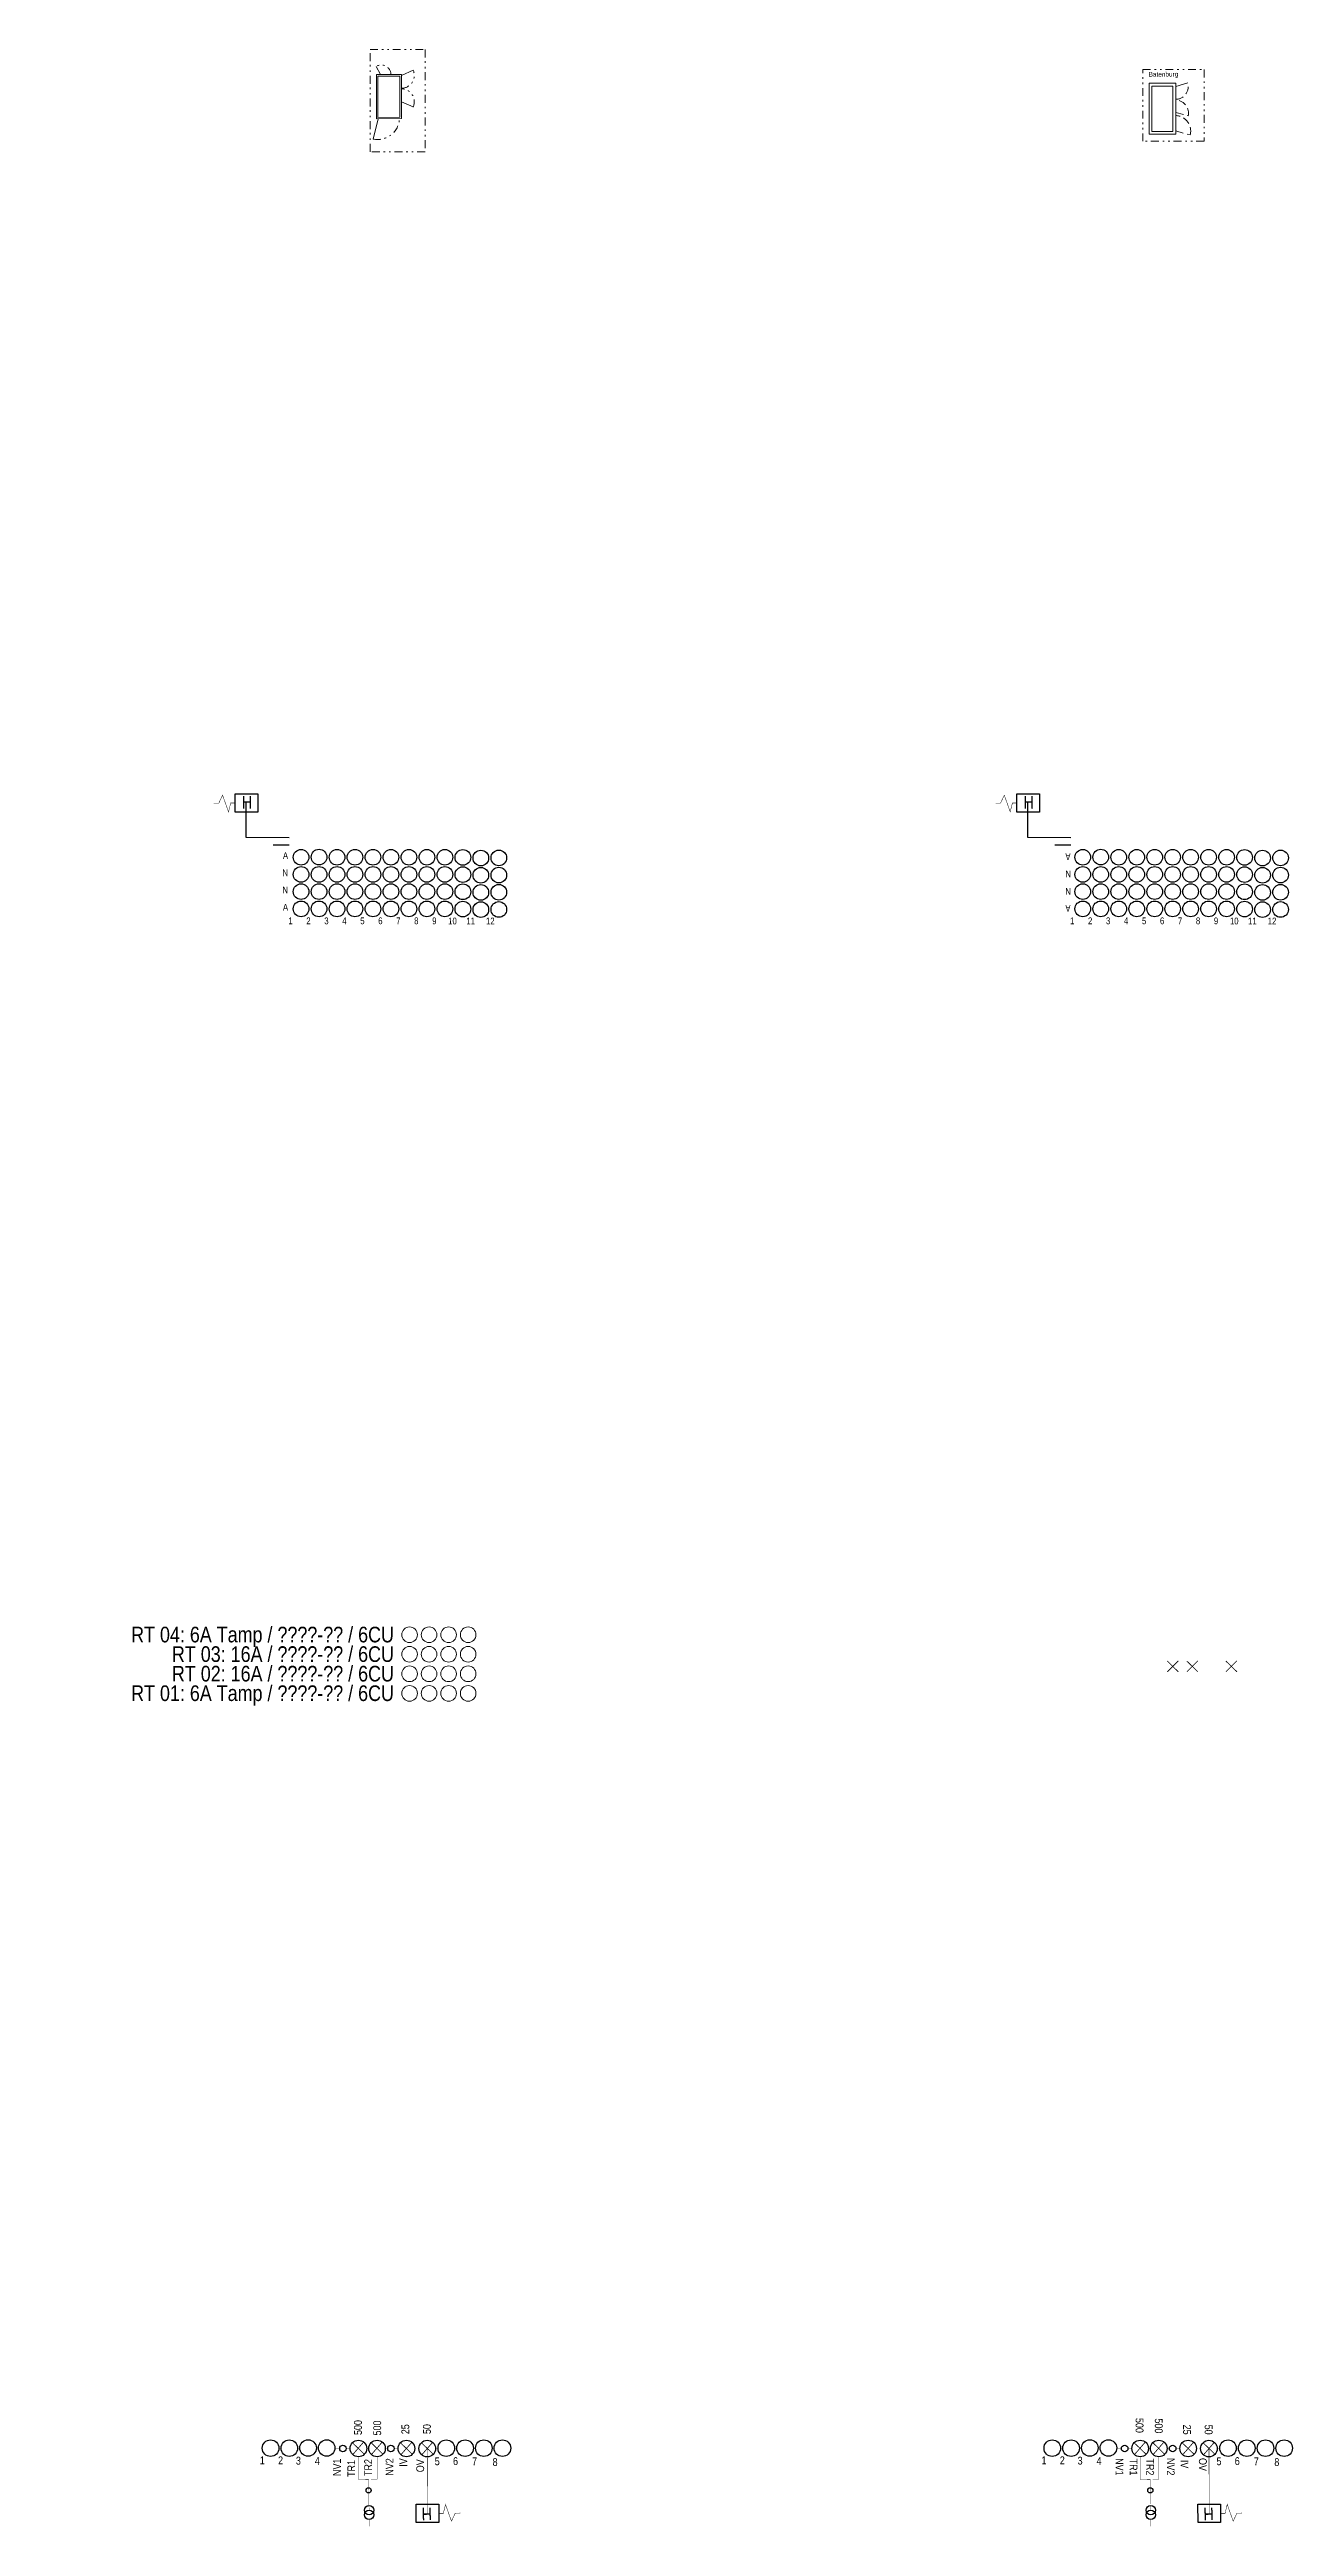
# Model space of a CAD drawing. Extents: x -25 to 358, y -10 to 454.
# Drawn here: x 278.2 to 357.7, y 245 to 403.4 of the extents above; entities that cross this region are included whole.
import ezdxf
from ezdxf.enums import TextEntityAlignment as Align

# ---------------------------------------------------------------- set-up
doc = ezdxf.new("R2010")
doc.units = 0
doc.header["$MEASUREMENT"] = 0
doc.linetypes.add('DASHED', pattern=[0.75, 0.5, -0.25])
doc.linetypes.add('DIVIDE', pattern=[1.25, 0.5, -0.25, 0, -0.25, 0, -0.25])
for name, color, linetype in [('01 - Diversen', 7, 'Continuous'), ('01 - Station', 7, 'Continuous'), ('TEST_INSERT', 7, 'Continuous')]:
    doc.layers.add(name, color=color, linetype=linetype)
for name, color, linetype, lineweight in [('Aansluiting LS K01', 120, 'DASHED', 0), ('Aansluiting LS K02', 52, 'DASHED', 0), ('Aansluiting LS K03', 5, 'DASHED', 0), ('Aansluiting LS K09', 104, 'DASHED', 0)]:
    doc.layers.add(name, color=color, linetype=linetype, lineweight=lineweight)
doc.layers.add('Aansluiting LS K04', color=3, linetype='DASHED', lineweight=0, true_color=0x00f000)
doc.styles.add('TECHBASE_ARIAL_NOVA_LIGHT', font='ArialNova-Light.ttf')

# ---------------------------------------------------------------- blocks, each defined once
blk = doc.blocks.new('TB_8 RICHTINGEN LS REK__40955691265E_42F37574_ANL1')
at = {"const_width": 0.02}
for points in [[(-7.03, 0.02), (-7.17, 0.02)], [(-5.83, 0.02), (-5.97, 0.03)], [(-4.64, 0.03), (-4.77, 0.03)], [(-3.29, 0), (-3.58, 0)], [(3.01, 0.02), (2.88, 0.02)], [(4.21, 0.02), (4.07, 0.02)]]:
    blk.add_lwpolyline(points, dxfattribs=at)
at = {"color": 6}
for points, const_width in [([(-2.61, 0), (-2.86, 0)], 0.02), ([(-1.71, -0.36), (-2.48, 0.38)], 0.05), ([(-2.44, -0.39), (-1.75, 0.41)], 0.05), ([(-1.42, 0), (-1.55, 0)], 0.02), ([(-0.52, -0.36), (-1.28, 0.38)], 0.05), ([(-1.25, -0.39), (-0.55, 0.42)], 0.05), ([(-0.22, 0), (-0.36, 0)], 0.02), ([(0.46, 0), (0.21, 0)], 0.02), ([(1.37, -0.37), (0.61, 0.36)], 0.05), ([(0.64, -0.4), (1.34, 0.4)], 0.05), ([(2.71, -0.37), (1.94, 0.37)], 0.05), ([(1.98, -0.4), (2.67, 0.4)], 0.05), ([(5.41, 0.02), (5.27, 0.02)], 0.02), ([(6.6, 0.02), (6.47, 0.02)], 0.02), ([(-0.89, -0.53), (-0.88, -1.97), (-2.07, -1.98), (-2.08, -0.53), (-2.07, -1.98), (-1.44, -1.97), (-1.4, -3.95)], 0.02), ([(-1.39, -4.54), (-1.39, -4.98)], 0.02)]:
    blk.add_lwpolyline(points, dxfattribs=dict(at, const_width=const_width))
at = {"color": 6, "linetype": 'Continuous', "const_width": 0.03}
for points in [[(2.34, -4.18), (2.32, -0.01)], [(4.43, -4.13), (4.11, -4.14), (3.87, -4.65), (3.49, -3.58), (3.35, -4.15), (3.06, -4.15)]]:
    blk.add_lwpolyline(points, dxfattribs=at)
at = {"color": 6}
blk.add_lwpolyline([(3.06, -4.74), (1.62, -4.74), (1.61, -3.56), (3.06, -3.56)], close=True, dxfattribs=at)
for centre, radius in [((-7.7, 0.02), 0.53), ((-6.5, 0.02), 0.53), ((-5.3, 0.03), 0.53), ((-4.11, 0.03), 0.53), ((-3.07, 0), 0.209), ((-2.08, 0), 0.53), ((-0.89, 0), 0.53), ((0, 0), 0.209), ((0.99, 0), 0.53), ((2.32, -0.01), 0.53), ((3.54, 0.02), 0.53), ((4.74, 0.02), 0.53), ((5.94, 0.02), 0.53), ((7.13, 0.02), 0.53), ((-1.43, -2.68), 0.165), ((-1.4, -3.95), 0.297), ((-1.4, -4.24), 0.297)]:
    blk.add_circle(centre, radius, dxfattribs=at)
at = {"color": 6, "attachment_point": 1, "style": 'TECHBASE_ARIAL_NOVA_LIGHT'}
for s, width, gutter_width, insert, char_height, rotation in [('500', 0.8068, 2.5, (-2.36, 0.86), 0.5, 90), ('500', 0.8068, 2.5, (-1.13, 0.83), 0.5, 90), ('25', 0.8068, 2.5, (0.67, 0.91), 0.5, 90), ('50', 0.8068, 2.5, (2.05, 0.92), 0.5, 90), ('H', 1.0698, 4.02, (2.63, -4.58), 0.804, 180.6228)]:
    blk.add_mtext_dynamic_manual_height_columns(s, width=width, gutter_width=gutter_width, heights=[0], dxfattribs=dict(at, insert=insert, char_height=char_height, rotation=rotation))
at = {"char_height": 0.5, "attachment_point": 3, "style": 'TECHBASE_ARIAL_NOVA_LIGHT'}
for s, insert in [('1', (-8.07, -0.51)), ('2', (-6.9, -0.51)), ('3', (-5.76, -0.53)), ('4', (-4.55, -0.55)), ('5', (3.12, -0.57)), ('6', (4.29, -0.56)), ('7', (5.51, -0.57)), ('8', (6.82, -0.62))]:
    blk.add_mtext_dynamic_manual_height_columns(s, width=0.6652, gutter_width=2.5, heights=[0], dxfattribs=dict(at, insert=insert))
at = {"char_height": 0.5, "attachment_point": 1, "rotation": 90, "style": 'TECHBASE_ARIAL_NOVA_LIGHT'}
for s, heights, insert in [('NV1', [0], (-3.7, -1.76)), ('TR1', [0], (-2.79, -1.82)), ('TR2', [0], (-1.71, -1.76)), ('NV2', [0], (-0.34, -1.74)), ('IV', [0.279], (0.54, -1.17)), ('OV', [0], (1.62, -1.52))]:
    blk.add_mtext_dynamic_manual_height_columns(s, width=0.6652, gutter_width=2.5, heights=heights, dxfattribs=dict(at, insert=insert))
at = {"color": 6, "style": 'TECHBASE_ARIAL_NOVA_LIGHT'}
for tag, p in [('RI1', (-7.46, 0.8)), ('RI2', (-6.27, 0.81)), ('RI3', (-5.07, 0.81)), ('RI4', (-3.87, 0.81)), ('RI5', (3.75, 0.83)), ('RI6', (4.95, 0.83)), ('RI7', (6.13, 0.83)), ('RI8', (7.32, 0.83))]:
    blk.add_attdef(tag, p, '', height=0.5, rotation=90, dxfattribs=at)
blk = doc.blocks.new('TB_8 RICHTINGEN LS REK REVERSE__40955691265E_F1850B1E_ANL1')
at = {"const_width": 0.02}
for points in [[(-7.03, 0.02), (-7.17, 0.02)], [(-5.83, 0.02), (-5.97, 0.03)], [(-4.64, 0.03), (-4.77, 0.03)], [(-3.29, 0), (-3.58, 0)], [(3.01, 0.02), (2.88, 0.02)], [(4.21, 0.02), (4.07, 0.02)]]:
    blk.add_lwpolyline(points, dxfattribs=at)
at = {"color": 6}
for points, const_width in [([(-2.61, 0), (-2.86, 0)], 0.02), ([(-1.71, -0.36), (-2.48, 0.38)], 0.05), ([(-2.44, -0.39), (-1.75, 0.41)], 0.05), ([(-1.42, 0), (-1.55, 0)], 0.02), ([(-0.52, -0.36), (-1.28, 0.38)], 0.05), ([(-1.25, -0.39), (-0.55, 0.42)], 0.05), ([(-0.22, 0), (-0.36, 0)], 0.02), ([(0.46, 0), (0.21, 0)], 0.02), ([(1.37, -0.37), (0.61, 0.36)], 0.05), ([(0.64, -0.4), (1.34, 0.4)], 0.05), ([(2.71, -0.37), (1.94, 0.37)], 0.05), ([(1.98, -0.4), (2.67, 0.4)], 0.05), ([(5.41, 0.02), (5.27, 0.02)], 0.02), ([(6.6, 0.02), (6.47, 0.02)], 0.02), ([(-0.89, -0.53), (-0.88, -1.97), (-2.07, -1.98), (-2.08, -0.53), (-2.07, -1.98), (-1.44, -1.97), (-1.4, -3.95)], 0.02), ([(-1.39, -4.54), (-1.39, -4.98)], 0.02)]:
    blk.add_lwpolyline(points, dxfattribs=dict(at, const_width=const_width))
at = {"color": 6, "linetype": 'Continuous', "const_width": 0.03}
for points in [[(2.34, -4.18), (2.32, -0.01)], [(4.43, -4.13), (4.11, -4.14), (3.87, -4.65), (3.49, -3.58), (3.35, -4.15), (3.06, -4.15)]]:
    blk.add_lwpolyline(points, dxfattribs=at)
at = {"color": 6}
blk.add_lwpolyline([(3.06, -4.74), (1.62, -4.74), (1.61, -3.56), (3.06, -3.56)], close=True, dxfattribs=at)
for centre, radius in [((-7.7, 0.02), 0.53), ((-6.5, 0.02), 0.53), ((-5.3, 0.03), 0.53), ((-4.11, 0.03), 0.53), ((-3.07, 0), 0.209), ((-2.08, 0), 0.53), ((-0.89, 0), 0.53), ((0, 0), 0.209), ((0.99, 0), 0.53), ((2.32, -0.01), 0.53), ((3.54, 0.02), 0.53), ((4.74, 0.02), 0.53), ((5.94, 0.02), 0.53), ((7.13, 0.02), 0.53), ((-1.43, -2.68), 0.165), ((-1.4, -3.95), 0.297), ((-1.4, -4.24), 0.297)]:
    blk.add_circle(centre, radius, dxfattribs=at)
at = {"color": 6, "attachment_point": 1, "style": 'TECHBASE_ARIAL_NOVA_LIGHT'}
for s, width, gutter_width, insert, char_height, rotation in [('500', 0.8068, 2.5, (-1.87, 1.95), 0.5, 270), ('500', 0.8068, 2.5, (-0.64, 1.92), 0.5, 270), ('25', 0.8068, 2.5, (1.17, 1.52), 0.5, 270), ('50', 0.8068, 2.5, (2.55, 1.52), 0.5, 270), ('H', 1.0698, 4.02, (2.63, -4.58), 0.804, 180.6228)]:
    blk.add_mtext_dynamic_manual_height_columns(s, width=width, gutter_width=gutter_width, heights=[0], dxfattribs=dict(at, insert=insert, char_height=char_height, rotation=rotation))
at = {"char_height": 0.5, "attachment_point": 3, "style": 'TECHBASE_ARIAL_NOVA_LIGHT'}
for s, insert in [('1', (-8.07, -0.51)), ('2', (-6.9, -0.51)), ('3', (-5.76, -0.53)), ('4', (-4.55, -0.55)), ('5', (3.12, -0.57)), ('6', (4.29, -0.56)), ('7', (5.51, -0.57)), ('8', (6.82, -0.62))]:
    blk.add_mtext_dynamic_manual_height_columns(s, width=0.6652, gutter_width=2.5, heights=[0], dxfattribs=dict(at, insert=insert))
at = {"char_height": 0.5, "attachment_point": 1, "rotation": 270, "style": 'TECHBASE_ARIAL_NOVA_LIGHT'}
for s, heights, insert in [('NV1', [0], (-3.15, -0.62)), ('TR1', [0], (-2.25, -0.65)), ('TR2', [0], (-1.19, -0.64)), ('NV2', [0], (0.13, -0.61)), ('IV', [0.279], (1.01, -0.73)), ('OV', [0], (2.18, -0.61))]:
    blk.add_mtext_dynamic_manual_height_columns(s, width=0.6652, gutter_width=2.5, heights=heights, dxfattribs=dict(at, insert=insert))
at = {"color": 6, "style": 'TECHBASE_ARIAL_NOVA_LIGHT'}
for tag, p in [('RI1', (-7.93, 0.82)), ('RI2', (-6.74, 0.83)), ('RI3', (-5.54, 0.83)), ('RI4', (-4.34, 0.83)), ('RI5', (3.26, 0.85)), ('RI6', (4.46, 0.85)), ('RI7', (5.66, 0.8)), ('RI8', (6.85, 0.8))]:
    blk.add_attdef(tag, text='', height=0.5, rotation=270, dxfattribs=at).set_placement(p, align=Align.RIGHT)
blk = doc.blocks.new('TB_RT 1-4 OV__40955691265E_533F9E35_ANL1_RT_BACK1')
at = {"linetype": 'DASHED'}
blk.add_wipeout([(-21.84, 3), (5.85, 3), (5.85, -2.88), (-21.84, -2.88)], dxfattribs=at)
at = {"layer": 'Aansluiting LS K01', "linetype": 'Continuous'}
for centre in [(1.19, -1.72), (2.44, -1.72), (3.69, -1.72), (4.94, -1.72)]:
    blk.add_circle(centre, 0.5, dxfattribs=at)
at = {"layer": 'Aansluiting LS K02', "linetype": 'Continuous'}
for centre in [(1.19, -0.47), (2.44, -0.47), (3.69, -0.47), (4.94, -0.47)]:
    blk.add_circle(centre, 0.5, dxfattribs=at)
at = {"layer": 'Aansluiting LS K03', "linetype": 'Continuous'}
for centre in [(1.19, 0.78), (2.44, 0.78), (3.69, 0.78), (4.94, 0.78)]:
    blk.add_circle(centre, 0.5, dxfattribs=at)
at = {"layer": 'Aansluiting LS K04', "linetype": 'Continuous'}
for centre in [(1.19, 2.03), (2.44, 2.03), (3.69, 2.03), (4.94, 2.03)]:
    blk.add_circle(centre, 0.5, dxfattribs=at)
at = {"layer": 'Aansluiting LS K01', "style": 'TECHBASE_ARIAL_NOVA_LIGHT'}
blk.add_attdef('RT_01:', text='', height=1, dxfattribs=at).set_placement((0.19, -2.21), align=Align.RIGHT)
at = {"layer": 'Aansluiting LS K02', "style": 'TECHBASE_ARIAL_NOVA_LIGHT'}
blk.add_attdef('RT_02:', text='', height=1, dxfattribs=at).set_placement((0.19, -0.96), align=Align.RIGHT)
at = {"layer": 'Aansluiting LS K03', "style": 'TECHBASE_ARIAL_NOVA_LIGHT'}
blk.add_attdef('RT_03:', text='', height=1, dxfattribs=at).set_placement((0.19, 0.29), align=Align.RIGHT)
at = {"layer": 'Aansluiting LS K04', "style": 'TECHBASE_ARIAL_NOVA_LIGHT'}
blk.add_attdef('RT_04:', text='', height=1, dxfattribs=at).set_placement((0.19, 1.54), align=Align.RIGHT)
blk = doc.blocks.new('TB_Zekering__40955691265E_3E50730F_ANL1')
at = {"color": 0, "linetype": 'Continuous', "const_width": 0.05}
for points in [[(-0.36, 0.34), (0.35, -0.35)], [(-0.35, -0.35), (0.35, 0.35)]]:
    blk.add_lwpolyline(points, dxfattribs=at)
blk = doc.blocks.new('TB_OV Normaal__40955691265E_FD93E3AA_ANL1')
at = {"color": 0}
for p in [(0.01, 0.01), (1.26, 0.01), (3.76, 0.01)]:
    blk.add_blockref('TB_Zekering__40955691265E_3E50730F_ANL1', p, dxfattribs=at)
blk = doc.blocks.new('TB_12 RICHTING REK OV__40955691265E_88101BEB_ANL1')
at = {"color": 6, "linetype": 'Continuous', "const_width": 0.03}
blk.add_lwpolyline([(-11.33, 5.2), (-11.01, 5.2), (-10.77, 5.71), (-10.39, 4.64), (-10.25, 5.21), (-9.96, 5.21)], dxfattribs=at)
at = {"color": 6}
blk.add_lwpolyline([(-9.96, 5.8), (-8.52, 5.8), (-8.52, 4.62), (-9.96, 4.62)], close=True, dxfattribs=at)
for points in [[(-6.51, 2.99), (-9.27, 3), (-9.26, 5.28)], [(-6.51, 2.51), (-7.53, 2.51)]]:
    blk.add_lwpolyline(points, dxfattribs=at)
at = {"layer": '01 - Diversen', "color": 6}
for centre in [(-5.75, 1.74), (-4.6, 1.75), (-3.45, 1.74), (-2.3, 1.74), (-1.15, 1.74), (0, 1.74), (1.15, 1.74), (2.3, 1.74), (3.45, 1.74), (4.6, 1.73), (5.75, 1.69), (6.9, 1.7), (-5.75, 0.64), (-5.75, -0.46), (-4.6, 0.64), (-4.6, -0.46), (-3.45, 0.64), (-3.45, -0.46), (-2.3, 0.64), (-2.3, -0.46), (-1.15, 0.64), (-1.15, -0.46), (-1.15, -0.46), (0, 0.64), (0, -0.46), (0, -0.46), (1.15, 0.64), (1.15, -0.46), (1.15, -0.46), (2.3, 0.64), (2.3, -0.46), (2.3, -0.46), (3.45, 0.64), (3.45, -0.46), (3.45, -0.46), (4.6, 0.63), (4.6, -0.47), (4.6, -0.47), (5.75, 0.59), (6.9, 0.6), (6.9, -0.5), (6.9, -0.5), (-5.75, -1.56), (-4.6, -1.56), (-3.45, -1.56), (-2.3, -1.56), (-1.15, -1.56), (0, -1.56), (1.15, -1.56), (2.3, -1.56), (3.45, -1.56), (4.6, -1.57), (5.75, -0.51), (5.75, -0.51), (5.75, -1.61), (6.9, -1.6)]:
    blk.add_circle(centre, 0.5, dxfattribs=at)
at = {"color": 6, "insert": (-9.54, 5.65), "char_height": 0.804, "attachment_point": 1, "rotation": 0.4536, "style": 'TECHBASE_ARIAL_NOVA_LIGHT'}
blk.add_mtext_dynamic_manual_height_columns('H', width=1.0698, gutter_width=4.02, heights=[0], dxfattribs=at)
at = {"color": 7, "style": 'TECHBASE_ARIAL_NOVA_LIGHT'}
for tag, p in [('RI1', (-5.52, 2.53)), ('RI2', (-4.32, 2.53)), ('RI3', (-3.19, 2.53)), ('RI4', (-2.02, 2.53)), ('RI5', (-0.9, 2.53)), ('RI6', (0.29, 2.53)), ('RI7', (1.37, 2.52)), ('RI8', (2.53, 2.54)), ('RI9', (3.72, 2.52)), ('RI10', (4.87, 2.53)), ('RI11', (6.04, 2.53)), ('RI12', (7.18, 2.53))]:
    blk.add_attdef(tag, p, '', height=0.5, rotation=90, dxfattribs=at)
at = {"layer": '01 - Diversen', "color": 6, "char_height": 0.431, "attachment_point": 3, "style": 'TECHBASE_ARIAL_NOVA_LIGHT'}
for s, insert in [('A', (-6.58, 2.06)), ('N', (-6.58, 0.96)), ('A', (-6.58, -1.24)), ('N', (-6.58, -0.14))]:
    blk.add_mtext_dynamic_manual_height_columns(s, width=0.5728, gutter_width=2.15, heights=[0], dxfattribs=dict(at, insert=insert))
at = {"layer": '01 - Diversen', "char_height": 0.431, "attachment_point": 3, "rotation": 0.4219, "style": 'TECHBASE_ARIAL_NOVA_LIGHT'}
for s, insert in [('1', (-6.29, -2.11)), ('2', (-5.14, -2.11)), ('3', (-3.99, -2.11)), ('4', (-2.84, -2.11)), ('5', (-1.69, -2.11)), ('6', (-0.54, -2.11)), ('7', (0.61, -2.11)), ('8', (1.76, -2.11)), ('9', (2.91, -2.11)), ('10', (4.21, -2.12)), ('11', (5.37, -2.12)), ('12', (6.63, -2.12))]:
    blk.add_mtext_dynamic_manual_height_columns(s, width=0.5728, gutter_width=2.15, heights=[0], dxfattribs=dict(at, insert=insert))
blk = doc.blocks.new('TB_12 RICHTINGEN REK OV REVERSE__40955691265E_A5609E9E_ANL1')
at = {"color": 6, "linetype": 'Continuous', "const_width": 0.03}
blk.add_lwpolyline([(-11.33, 5.2), (-11.01, 5.2), (-10.77, 5.71), (-10.39, 4.64), (-10.25, 5.21), (-9.96, 5.21)], dxfattribs=at)
at = {"color": 6}
blk.add_lwpolyline([(-9.96, 5.8), (-8.52, 5.8), (-8.52, 4.62), (-9.96, 4.62)], close=True, dxfattribs=at)
for points in [[(-6.51, 2.99), (-9.27, 3), (-9.26, 5.28)], [(-6.51, 2.51), (-7.53, 2.51)]]:
    blk.add_lwpolyline(points, dxfattribs=at)
at = {"layer": '01 - Diversen', "color": 6}
for centre in [(-5.75, 1.74), (-4.6, 1.75), (-3.45, 1.74), (-2.3, 1.74), (-1.15, 1.74), (0, 1.74), (1.15, 1.74), (2.3, 1.74), (3.45, 1.74), (4.6, 1.73), (5.75, 1.69), (6.9, 1.7), (-5.75, 0.64), (-5.75, -0.46), (-4.6, 0.64), (-4.6, -0.46), (-3.45, 0.64), (-3.45, -0.46), (-2.3, 0.64), (-2.3, -0.46), (-1.15, 0.64), (-1.15, -0.46), (-1.15, -0.46), (0, 0.64), (0, -0.46), (0, -0.46), (1.15, 0.64), (1.15, -0.46), (1.15, -0.46), (2.3, 0.64), (2.3, -0.46), (2.3, -0.46), (3.45, 0.64), (3.45, -0.46), (3.45, -0.46), (4.6, 0.63), (4.6, -0.47), (4.6, -0.47), (5.75, 0.59), (6.9, 0.6), (6.9, -0.5), (6.9, -0.5), (-5.75, -1.56), (-4.6, -1.56), (-3.45, -1.56), (-2.3, -1.56), (-1.15, -1.56), (0, -1.56), (1.15, -1.56), (2.3, -1.56), (3.45, -1.56), (4.6, -1.57), (5.75, -0.51), (5.75, -0.51), (5.75, -1.61), (6.9, -1.6)]:
    blk.add_circle(centre, 0.5, dxfattribs=at)
at = {"color": 6, "insert": (-9.54, 5.65), "char_height": 0.804, "attachment_point": 1, "rotation": 0.4536, "style": 'TECHBASE_ARIAL_NOVA_LIGHT'}
blk.add_mtext_dynamic_manual_height_columns('H', width=1.0698, gutter_width=4.02, heights=[0], dxfattribs=at)
at = {"color": 7, "style": 'TECHBASE_ARIAL_NOVA_LIGHT'}
for tag, p in [('RI1', (-6.01, 2.5)), ('RI2', (-4.81, 2.5)), ('RI3', (-3.68, 2.5)), ('RI4', (-2.51, 2.5)), ('RI5', (-1.39, 2.51)), ('RI6', (-0.2, 2.51)), ('RI7', (0.88, 2.5)), ('RI8', (2.04, 2.51)), ('RI9', (3.23, 2.49)), ('RI10', (4.38, 2.5)), ('RI11', (5.55, 2.5)), ('RI12', (6.69, 2.5))]:
    blk.add_attdef(tag, text='', height=0.5, rotation=270, dxfattribs=at).set_placement(p, align=Align.RIGHT)
at = {"layer": '01 - Diversen', "color": 6, "char_height": 0.431, "attachment_point": 3, "rotation": 180, "style": 'TECHBASE_ARIAL_NOVA_LIGHT'}
for s, insert in [('A', (-6.86, 1.56)), ('N', (-6.86, 0.46)), ('A', (-6.86, -1.74)), ('N', (-6.87, -0.65))]:
    blk.add_mtext_dynamic_manual_height_columns(s, width=0.5728, gutter_width=2.15, heights=[0], dxfattribs=dict(at, insert=insert))
at = {"layer": '01 - Diversen', "char_height": 0.431, "attachment_point": 3, "rotation": 0.4219, "style": 'TECHBASE_ARIAL_NOVA_LIGHT'}
for s, insert in [('1', (-6.29, -2.11)), ('2', (-5.14, -2.11)), ('3', (-3.99, -2.11)), ('4', (-2.84, -2.11)), ('5', (-1.69, -2.11)), ('6', (-0.54, -2.11)), ('7', (0.61, -2.11)), ('8', (1.76, -2.11)), ('9', (2.91, -2.11)), ('10', (4.21, -2.12)), ('11', (5.37, -2.12)), ('12', (6.63, -2.12))]:
    blk.add_mtext_dynamic_manual_height_columns(s, width=0.5728, gutter_width=2.15, heights=[0], dxfattribs=dict(at, insert=insert))
blk = doc.blocks.new('TB_PACTO 10 exc. afm.__40955691265E_4076318C_ANL1')
at = {"color": 114, "linetype": 'DIVIDE', "lineweight": 0, "true_color": 0x139b48}
blk.add_lwpolyline([(-1.33, 3.38), (2.18, 3.38), (2.18, -3.15), (-1.33, -3.15)], close=True, dxfattribs=at)
at = {"lineweight": 0}
for points in [[(-0.67, 1.79), (-0.95, 2.3)], [(0.67, 1.73), (1.42, 2.06)], [(0.67, 0.05), (1.42, -0.29)], [(-0.81, -1.04), (-1.14, -2.34)]]:
    blk.add_lwpolyline(points, dxfattribs=at)
for points in [[(-0.93, -1.04), (-0.93, 1.78), (0.67, 1.79), (0.67, -1.03)], [(0.57, -0.95), (0.57, 1.69), (-0.83, 1.69), (-0.83, -0.96)]]:
    blk.add_lwpolyline(points, close=True, dxfattribs=at)
at = {"linetype": 'DIVIDE', "lineweight": 0}
for centre, radius, start, end in [((-0.62, 1.77), 0.625, 1.8611, 120.9627), ((0.67, 1.73), 0.823, 270.0934, 24.2549), ((0.67, 0.05), 0.823, 335.3235, 90.0914), ((-0.85, -0.97), 1.4, 257.9435, 357.5672)]:
    blk.add_arc(centre, radius, start, end, dxfattribs=at)
at = {"layer": 'Aansluiting LS K09', "lineweight": 0}
blk.add_lwpolyline([(-0.83, -1.04), (-0.83, -1.04), (-0.83, -1.04)], dxfattribs=at)
blk = doc.blocks.new('TB_Batenburg exc. afm.__40955691265E_6998A8AC_ANL1')
at = {"color": 114, "linetype": 'DIVIDE', "lineweight": 0, "true_color": 0x139b48}
blk.add_lwpolyline([(-1.91, -2.48), (-1.91, 2.1), (2.01, 2.1), (2.01, -2.48)], close=True, dxfattribs=at)
at = {"layer": '01 - Station', "lineweight": 0}
for points in [[(-1.51, -2.03), (-1.51, 1.23), (0.2, 1.23), (0.2, -2.03)], [(-1.33, -1.85), (-1.33, 1.05), (0.02, 1.05), (0.02, -1.85)]]:
    blk.add_lwpolyline(points, close=True, dxfattribs=at)
blk.add_lwpolyline([(0.2, 1.03), (0.97, 1.25)], dxfattribs=at)
at = {"layer": '01 - Station', "linetype": 'DASHED', "lineweight": 0}
for points in [[(0.2, -0.64), (1, -0.86)], [(0.2, -1.82), (1.12, -2.08)]]:
    blk.add_lwpolyline(points, dxfattribs=at)
for centre, radius, start, end in [((0.17, 1.03), 0.831, 272.3148, 15.5741), ((0.14, -0.7), 0.87, 349.5625, 86.1874), ((0.17, -1.82), 0.982, 344.7162, 88.4689)]:
    blk.add_arc(centre, radius, start, end, dxfattribs=at)
at = {"layer": '01 - Station', "lineweight": 0, "insert": (-1.54, 1.95), "char_height": 0.3, "attachment_point": 1, "rotation": 0.3561, "style": 'TECHBASE_ARIAL_NOVA_LIGHT'}
blk.add_mtext_dynamic_manual_height_columns('Batenburg', width=2.66, gutter_width=2.5, heights=[0], dxfattribs=at)

msp = doc.modelspace()

# ---------------------------------------------------------------- block references
at = {"layer": 'TEST_INSERT'}
for name, p in [('TB_PACTO 10 exc. afm.__40955691265E_4076318C_ANL1', (300, 400)), ('TB_Batenburg exc. afm.__40955691265E_6998A8AC_ANL1', (350, 400)), ('TB_12 RICHTING REK OV__40955691265E_88101BEB_ANL1', (300, 350)), ('TB_12 RICHTINGEN REK OV REVERSE__40955691265E_A5609E9E_ANL1', (350, 350)), ('TB_OV Normaal__40955691265E_FD93E3AA_ANL1', (350, 300)), ('TB_8 RICHTINGEN LS REK REVERSE__40955691265E_F1850B1E_ANL1', (350, 250)), ('TB_8 RICHTINGEN LS REK__40955691265E_42F37574_ANL1', (300, 250))]:
    msp.add_blockref(name, p, dxfattribs=at)
msp.add_blockref('TB_RT 1-4 OV__40955691265E_533F9E35_ANL1_RT_BACK1', (300, 300), dxfattribs=at).add_auto_attribs({'RT_04:': 'RT 04: 6A Tamp / ????-?? / 6CU', 'RT_03:': 'RT 03: 16A / ????-?? / 6CU', 'RT_02:': 'RT 02: 16A / ????-?? / 6CU', 'RT_01:': 'RT 01: 6A Tamp / ????-?? / 6CU'})

doc.saveas('drawing.dxf')
